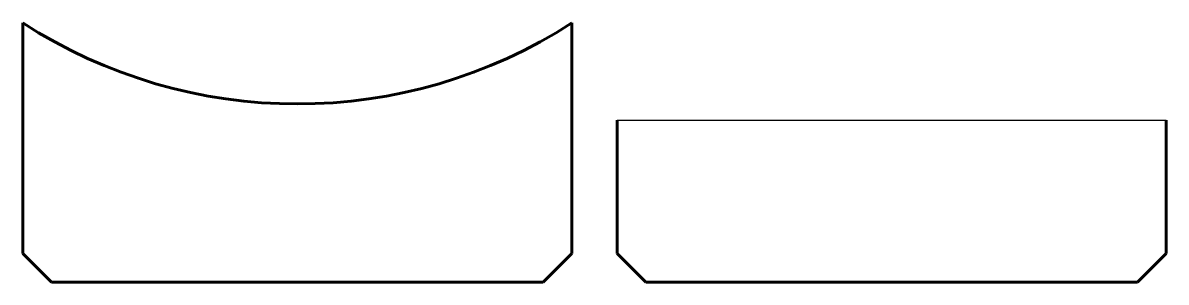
# Model space of a CAD drawing. Header units: millimetres. Extents: x -61 to 539, y 10 to 146.
import ezdxf

# ---------------------------------------------------------------- set-up
doc = ezdxf.new("R2010")
doc.units = ezdxf.units.MM
doc.linetypes.add('K5LT_BASIC', pattern=[0])

msp = doc.modelspace()

# ---------------------------------------------------------------- linework, layer by layer
at = {"color": 150, "linetype": 'K5LT_BASIC', "lineweight": 60, "true_color": 0x0080ff}
for p, q in [((-60.59, 145.79), (-60.59, 24.79)), ((227.41, 24.79), (227.41, 145.79)), ((251.12, 94.79), (251.12, 24.79)), ((539.12, 24.79), (539.12, 94.79)), ((-45.59, 9.79), (-60.59, 24.79)), ((212.41, 9.79), (227.41, 24.79)), ((266.12, 9.79), (251.12, 24.79)), ((524.12, 9.79), (539.12, 24.79)), ((-45.59, 9.79), (212.41, 9.79)), ((266.12, 9.79), (524.12, 9.79))]:
    msp.add_line(p, q, dxfattribs=at)
msp.add_line((251.12, 94.79), (539.12, 94.79))
msp.add_arc((83.41, 368.25), 265, 237.08486, 302.91514, dxfattribs=at)

doc.saveas('drawing.dxf')
